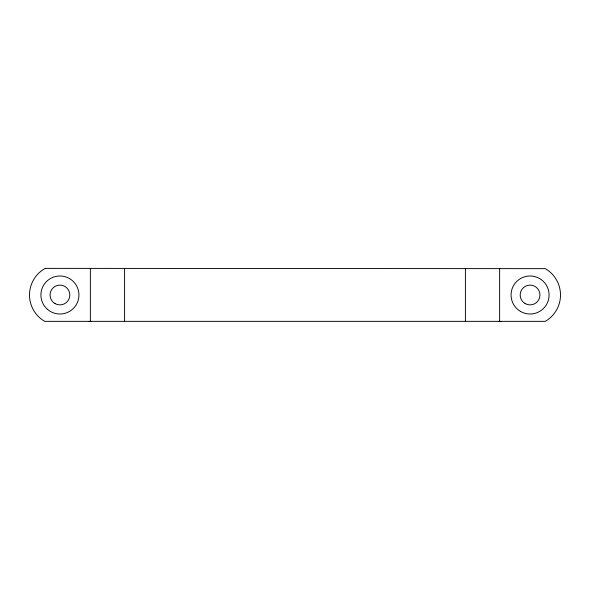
<?xml version="1.0" encoding="UTF-8"?>
<svg xmlns="http://www.w3.org/2000/svg" width="590" height="590" viewBox="0 0 590 590"><rect width="100%" height="100%" fill="white"/><g stroke="black" fill="none" stroke-linecap="round" stroke-linejoin="round"><path stroke-width="0.89" d="M499.642 268.376L499.642 321.624M465.407 268.376L465.407 321.624M124.593 268.376L124.593 321.624M90.359 268.376L90.359 321.624M501.559 321.447A20.539 20.539 0 0 1 498.882 321.624M91.118 321.624A20.539 20.539 0 0 1 88.441 321.447M45.371 268.376L44.715 268.649A30.429 30.429 0 0 0 44.715 321.351L545.285 321.351A30.429 30.429 0 0 0 545.285 268.649L45.371 268.376M525.122 303.562A9.89 9.89 0 0 0 539.961 295A9.89 9.89 0 0 0 525.122 286.438A9.89 9.89 0 0 0 525.122 303.562M520.564 311.468A19.02 19.02 0 0 0 549.091 295A19.02 19.02 0 0 0 520.564 278.532A19.02 19.02 0 0 0 520.564 311.468M54.988 303.562A9.89 9.89 0 0 0 69.819 295A9.89 9.89 0 0 0 54.988 286.438A9.89 9.89 0 0 0 54.988 303.562M47.34 309.256A19.02 19.02 0 0 0 78.566 298.776A19.02 19.02 0 0 0 53.882 276.968A19.02 19.02 0 0 0 47.34 309.256"/></g></svg>
